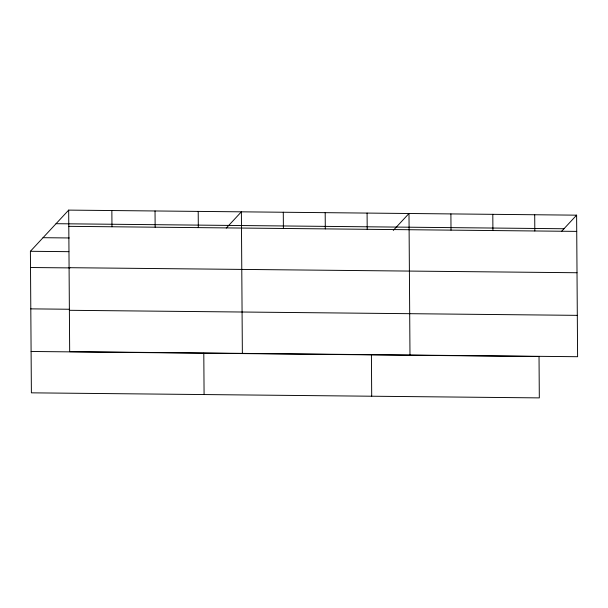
<?xml version="1.0" encoding="UTF-8"?>
<svg xmlns="http://www.w3.org/2000/svg" width="608" height="608" viewBox="0 0 608 608"><rect width="100%" height="100%" fill="white"/><g stroke="black" fill="none" stroke-linecap="round" stroke-linejoin="round"><path stroke-width="0.91" d="M31.099 351.477L539.03 356.531L539.319 397.89L31.388 392.836L30.4 251.286L68.681 210.11L576.612 215.164L577.6 356.714L69.669 351.66L68.681 210.11M226.267 228.084L241.376 211.827L242.364 353.377M393.262 230.417L408.994 213.499L409.982 355.049M561.503 231.42L576.612 215.164M56.05 223.698L563.981 228.752M68.795 226.336L576.726 231.39M43.031 237.698L69.312 237.964M30.4 251.286L68.879 251.674M69.084 267.695L577.015 272.741M30.514 267.512L69.935 267.9M30.803 308.864L69.282 309.252M69.38 310.3L577.311 315.354M534.706 214.746L534.82 230.972M492.807 214.328L492.913 230.554M450.9 213.917L451.014 230.136M371.412 354.859L371.701 396.218M367.088 213.081L367.202 229.3M325.189 212.663L325.303 228.889M283.282 212.245L283.396 228.471M203.794 353.195L204.083 394.554M198.208 211.402L198.314 227.62M155.032 210.968L155.146 227.194M111.857 210.543L111.971 226.761"/></g></svg>
